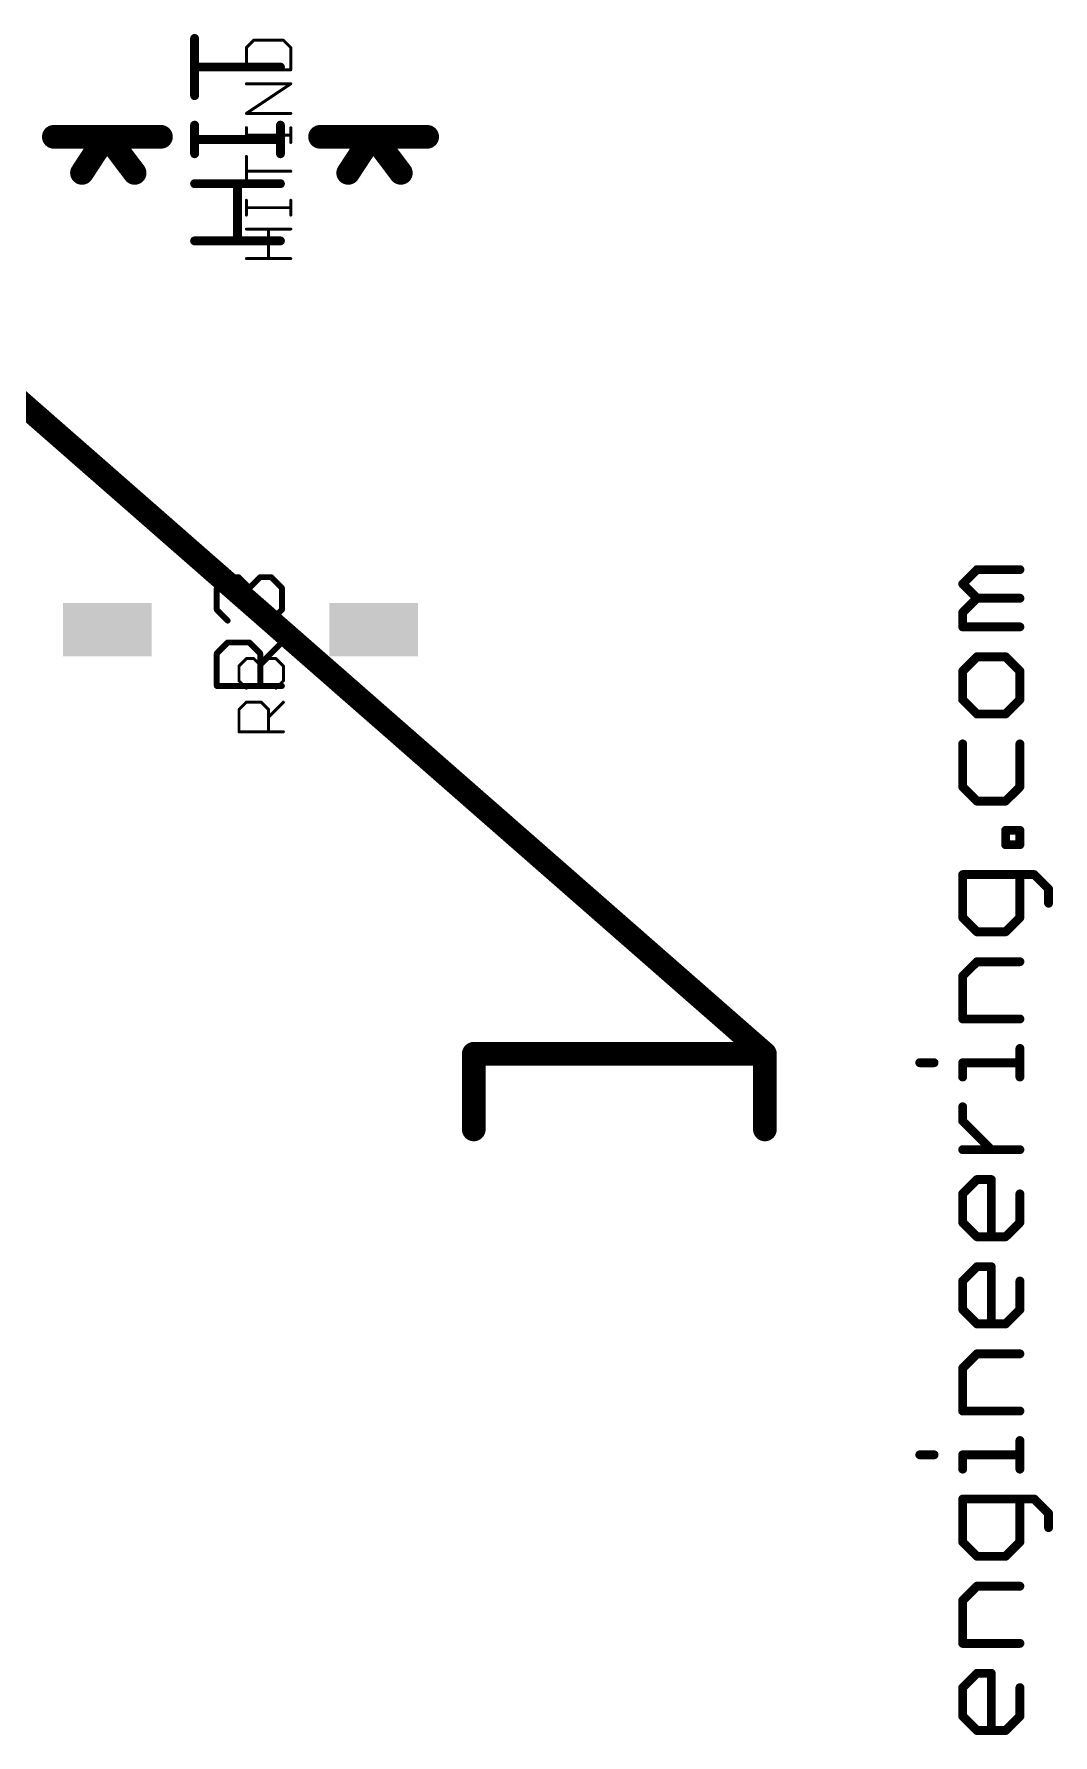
# Model space of a CAD drawing. Extents: x 0.1 to 37.8, y 0 to 44.
# Drawn here: x 29.09 to 37.84, y 28.86 to 43.47 of the extents above; entities that cross this region are included whole.
import ezdxf

# ---------------------------------------------------------------- set-up
doc = ezdxf.new("R2010")
doc.units = 0
for name, color, linetype in [('121', 253, 'CONTINUOUS'), ('21', 253, 'CONTINUOUS'), ('25', 253, 'CONTINUOUS')]:
    doc.layers.add(name, color=color, linetype=linetype)

# ---------------------------------------------------------------- blocks, each defined once
blk = doc.blocks.new('RECT')
blk.add_solid([(-0.5, -0.5), (0.5, -0.5), (-0.5, 0.5), (0.5, 0.5)])

msp = doc.modelspace()

# ---------------------------------------------------------------- linework, layer by layer
at = {"layer": '121'}
for points, const_width in [([(30.4667, 42.9415), (30.4667, 43.4329)], 0.0762), ([(31.2039, 43.1872), (30.4667, 43.1872)], 0.0762), ([(30.4667, 42.4425), (30.4667, 42.6883)], 0.0762), ([(31.2039, 42.4425), (31.2039, 42.6883)], 0.0762), ([(31.2039, 42.5654), (30.4667, 42.5654)], 0.0762), ([(30.4667, 42.1856), (31.2039, 42.1856)], 0.0762), ([(30.8353, 41.6941), (30.8353, 42.1856)], 0.0762), ([(31.2039, 41.6941), (30.4667, 41.6941)], 0.0762), ([(37.0624, 38.7475), (37.1853, 38.8704)], 0.0762), ([(37.1853, 38.8704), (37.5539, 38.8704)], 0.0762), ([(30.6573, 38.7123), (30.7505, 38.8056)], 0.0508), ([(30.6573, 38.5259), (30.6573, 38.7123)], 0.0508), ([(30.7505, 38.8056), (30.8438, 38.8056)], 0.0508), ([(30.8438, 38.8056), (30.937, 38.7123)], 0.0508), ([(30.937, 38.7123), (31.0302, 38.8056)], 0.0508), ([(30.937, 38.7123), (30.937, 38.6191)], 0.0508), ([(31.0302, 38.8056), (31.1234, 38.8056)], 0.0508), ([(31.1234, 38.8056), (31.2166, 38.7123)], 0.0508), ([(31.2166, 38.7123), (31.2166, 38.5259)], 0.0508), ([(37.1853, 38.6247), (37.0624, 38.7475)], 0.0762), ([(37.0624, 38.5018), (37.1853, 38.6247)], 0.0762), ([(37.1853, 38.6247), (37.5539, 38.6247)], 0.0762), ([(30.7505, 38.4327), (30.6573, 38.5259)], 0.0508), ([(31.2166, 38.5259), (31.1234, 38.4327)], 0.0508), ([(37.0624, 38.3789), (37.0624, 38.5018)], 0.0762), ([(37.5539, 38.3789), (37.0624, 38.3789)], 0.0762), ([(30.6573, 38.151), (30.7505, 38.2443)], 0.0508), ([(30.6573, 37.8714), (30.6573, 38.151)], 0.0508), ([(30.7505, 38.2443), (30.937, 38.2443)], 0.0508), ([(30.937, 38.2443), (31.0302, 38.151)], 0.0508), ([(31.0302, 38.0578), (31.2166, 38.2443)], 0.0508), ([(31.0302, 38.151), (31.0302, 37.8714)], 0.0508), ([(37.1853, 38.122), (37.0624, 37.9991)], 0.0762), ([(37.431, 38.122), (37.1853, 38.122)], 0.0762), ([(37.5539, 37.9991), (37.431, 38.122)], 0.0762), ([(37.0624, 37.9991), (37.0624, 37.7534)], 0.0762), ([(37.5539, 37.7534), (37.5539, 37.9991)], 0.0762), ([(31.2166, 37.8714), (30.6573, 37.8714)], 0.0508), ([(37.0624, 37.7534), (37.1853, 37.6305)], 0.0762), ([(37.431, 37.6305), (37.5539, 37.7534)], 0.0762), ([(37.1853, 37.6305), (37.431, 37.6305)], 0.0762), ([(37.0624, 37.3736), (37.0624, 37.005)], 0.0762), ([(37.5539, 37.005), (37.5539, 37.3736)], 0.0762), ([(37.0624, 37.005), (37.1853, 36.8821)], 0.0762), ([(37.431, 36.8821), (37.5539, 37.005)], 0.0762), ([(37.1853, 36.8821), (37.431, 36.8821)], 0.0762), ([(37.431, 36.5079), (37.431, 36.6308)], 0.0762), ([(37.431, 36.6308), (37.5539, 36.6308)], 0.0762), ([(37.5539, 36.5079), (37.431, 36.5079)], 0.0762), ([(37.5539, 36.6308), (37.5539, 36.5079)], 0.0762), ([(37.6768, 36.251), (37.0624, 36.251)], 0.0762), ([(37.0624, 36.251), (37.0624, 35.8824)], 0.0762), ([(37.5539, 35.8824), (37.5539, 36.251)], 0.0762), ([(37.7996, 36.1281), (37.6768, 36.251)], 0.0762), ([(37.7996, 36.0052), (37.7996, 36.1281)], 0.0762), ([(37.0624, 35.8824), (37.1853, 35.7595)], 0.0762), ([(37.1853, 35.7595), (37.431, 35.7595)], 0.0762), ([(37.431, 35.7595), (37.5539, 35.8824)], 0.0762), ([(37.0624, 35.3797), (37.1853, 35.5025)], 0.0762), ([(37.1853, 35.5025), (37.5539, 35.5025)], 0.0762), ([(37.0624, 35.0111), (37.0624, 35.3797)], 0.0762), ([(37.5539, 35.0111), (37.0624, 35.0111)], 0.0762), ([(37.5539, 34.5121), (37.5539, 34.7579)], 0.0762), ([(36.6938, 34.635), (36.8167, 34.635)], 0.0762), ([(37.0624, 34.5121), (37.0624, 34.635)], 0.0762), ([(37.0624, 34.635), (37.5539, 34.635)], 0.0762), ([(37.0624, 34.1342), (37.0624, 34.2571)], 0.0762), ([(37.3082, 33.8884), (37.0624, 34.1342)], 0.0762), ([(37.5539, 33.8884), (37.0624, 33.8884)], 0.0762), ([(37.0624, 33.5086), (37.1853, 33.6315)], 0.0762), ([(37.1853, 33.6315), (37.3082, 33.6315)], 0.0762), ([(37.3082, 33.6315), (37.3082, 33.14)], 0.0762), ([(37.0624, 33.2629), (37.0624, 33.5086)], 0.0762), ([(37.5539, 33.5086), (37.5539, 33.2629)], 0.0762), ([(37.1853, 33.14), (37.0624, 33.2629)], 0.0762), ([(37.431, 33.14), (37.1853, 33.14)], 0.0762), ([(37.5539, 33.2629), (37.431, 33.14)], 0.0762), ([(37.0624, 32.7602), (37.1853, 32.8831)], 0.0762), ([(37.1853, 32.8831), (37.3082, 32.8831)], 0.0762), ([(37.3082, 32.8831), (37.3082, 32.3916)], 0.0762), ([(37.0624, 32.5145), (37.0624, 32.7602)], 0.0762), ([(37.5539, 32.7602), (37.5539, 32.5145)], 0.0762), ([(37.1853, 32.3916), (37.0624, 32.5145)], 0.0762), ([(37.5539, 32.5145), (37.431, 32.3916)], 0.0762), ([(37.431, 32.3916), (37.1853, 32.3916)], 0.0762), ([(37.0624, 32.0118), (37.1853, 32.1347)], 0.0762), ([(37.1853, 32.1347), (37.5539, 32.1347)], 0.0762), ([(37.0624, 31.6432), (37.0624, 32.0118)], 0.0762), ([(37.5539, 31.6432), (37.0624, 31.6432)], 0.0762), ([(37.5539, 31.1443), (37.5539, 31.39)], 0.0762), ([(36.6938, 31.2671), (36.8167, 31.2671)], 0.0762), ([(37.0624, 31.1443), (37.0624, 31.2671)], 0.0762), ([(37.0624, 31.2671), (37.5539, 31.2671)], 0.0762), ([(37.6768, 30.8873), (37.0624, 30.8873)], 0.0762), ([(37.0624, 30.8873), (37.0624, 30.5187)], 0.0762), ([(37.5539, 30.5187), (37.5539, 30.8873)], 0.0762), ([(37.7996, 30.7645), (37.6768, 30.8873)], 0.0762), ([(37.7996, 30.6416), (37.7996, 30.7645)], 0.0762), ([(37.0624, 30.5187), (37.1853, 30.3958)], 0.0762), ([(37.431, 30.3958), (37.5539, 30.5187)], 0.0762), ([(37.1853, 30.3958), (37.431, 30.3958)], 0.0762), ([(37.0624, 30.016), (37.1853, 30.1389)], 0.0762), ([(37.1853, 30.1389), (37.5539, 30.1389)], 0.0762), ([(37.0624, 29.6474), (37.0624, 30.016)], 0.0762), ([(37.5539, 29.6474), (37.0624, 29.6474)], 0.0762), ([(37.0624, 29.2676), (37.1853, 29.3905)], 0.0762), ([(37.1853, 29.3905), (37.3082, 29.3905)], 0.0762), ([(37.3082, 29.3905), (37.3082, 28.899)], 0.0762), ([(37.0624, 29.0219), (37.0624, 29.2676)], 0.0762), ([(37.5539, 29.2676), (37.5539, 29.0219)], 0.0762), ([(37.1853, 28.899), (37.0624, 29.0219)], 0.0762), ([(37.431, 28.899), (37.1853, 28.899)], 0.0762), ([(37.5539, 29.0219), (37.431, 28.899)], 0.0762)]:
    msp.add_lwpolyline(points, dxfattribs=dict(at, const_width=const_width))
for points, const_width in [([(30.4857, 43.4329, 1), (30.4476, 43.4329)], 0.0381), ([(30.4667, 43.2063, 1), (30.4667, 43.1682)], 0.0381), ([(31.2039, 43.1682, 1), (31.2039, 43.2063)], 0.0381), ([(30.4476, 42.9415, 1), (30.4857, 42.9415)], 0.0381), ([(30.4857, 42.6883, 1), (30.4476, 42.6883)], 0.0381), ([(31.223, 42.6883, 1), (31.1849, 42.6883)], 0.0381), ([(30.4667, 42.5844, 1), (30.4667, 42.5463)], 0.0381), ([(31.2039, 42.5463, 1), (31.2039, 42.5844)], 0.0381), ([(30.4476, 42.4425, 1), (30.4857, 42.4425)], 0.0381), ([(31.1849, 42.4425, 1), (31.223, 42.4425)], 0.0381), ([(30.4667, 42.2046, 1), (30.4667, 42.1665)], 0.0381), ([(30.8543, 42.1856, 1), (30.8162, 42.1856)], 0.0381), ([(31.2039, 42.1665, 1), (31.2039, 42.2046)], 0.0381), ([(30.4667, 41.7131, 1), (30.4667, 41.675)], 0.0381), ([(30.8162, 41.6941, 1), (30.8543, 41.6941)], 0.0381), ([(31.2039, 41.675, 1), (31.2039, 41.7131)], 0.0381), ([(37.1853, 38.8895, 1), (37.1853, 38.8514)], 0.0381), ([(37.1988, 38.8569, 1), (37.1718, 38.8839)], 0.0381), ([(37.5539, 38.8514, 1), (37.5539, 38.8895)], 0.0381), ([(30.67, 38.7123, 1), (30.6446, 38.7123)], 0.0254), ([(30.6483, 38.7213, 1), (30.6663, 38.7034)], 0.0254), ([(30.7505, 38.8183, 1), (30.7505, 38.7929)], 0.0254), ([(30.7595, 38.7966, 1), (30.7416, 38.8145)], 0.0254), ([(30.8527, 38.8145, 1), (30.8348, 38.7966)], 0.0254), ([(30.8438, 38.7929, 1), (30.8438, 38.8183)], 0.0254), ([(30.9497, 38.7123, 1), (30.9243, 38.7123)], 0.0254), ([(30.928, 38.7213, 1), (30.9459, 38.7034)], 0.0254), ([(30.928, 38.7034, 1), (30.9459, 38.7213)], 0.0254), ([(31.0302, 38.8183, 1), (31.0302, 38.7929)], 0.0254), ([(31.0392, 38.7966, 1), (31.0212, 38.8145)], 0.0254), ([(31.1324, 38.8145, 1), (31.1144, 38.7966)], 0.0254), ([(31.1234, 38.7929, 1), (31.1234, 38.8183)], 0.0254), ([(31.2293, 38.7123, 1), (31.2039, 38.7123)], 0.0254), ([(31.2076, 38.7034, 1), (31.2256, 38.7213)], 0.0254), ([(37.0759, 38.761, 1), (37.0489, 38.7341)], 0.0381), ([(37.0489, 38.761, 1), (37.0759, 38.7341)], 0.0381), ([(30.9243, 38.6191, 1), (30.9497, 38.6191)], 0.0254), ([(37.1853, 38.6437, 1), (37.1853, 38.6056)], 0.0381), ([(37.1988, 38.6112, 1), (37.1718, 38.6381)], 0.0381), ([(37.1718, 38.6112, 1), (37.1988, 38.6381)], 0.0381), ([(37.5539, 38.6056, 1), (37.5539, 38.6437)], 0.0381), ([(30.6663, 38.5349, 1), (30.6483, 38.5169)], 0.0254), ([(30.6446, 38.5259, 1), (30.67, 38.5259)], 0.0254), ([(30.7416, 38.4237, 1), (30.7595, 38.4417)], 0.0254), ([(31.1144, 38.4417, 1), (31.1324, 38.4237)], 0.0254), ([(31.2039, 38.5259, 1), (31.2293, 38.5259)], 0.0254), ([(31.2256, 38.5169, 1), (31.2076, 38.5349)], 0.0254), ([(37.0815, 38.5018, 1), (37.0434, 38.5018)], 0.0381), ([(37.0489, 38.5153, 1), (37.0759, 38.4883)], 0.0381), ([(37.0624, 38.398, 1), (37.0624, 38.3599)], 0.0381), ([(37.0434, 38.3789, 1), (37.0815, 38.3789)], 0.0381), ([(37.5539, 38.3599, 1), (37.5539, 38.398)], 0.0381), ([(30.67, 38.151, 1), (30.6446, 38.151)], 0.0254), ([(30.6483, 38.16, 1), (30.6663, 38.1421)], 0.0254), ([(30.7505, 38.257, 1), (30.7505, 38.2315)], 0.0254), ([(30.7595, 38.2353, 1), (30.7416, 38.2532)], 0.0254), ([(30.9459, 38.2532, 1), (30.928, 38.2353)], 0.0254), ([(30.937, 38.2315, 1), (30.937, 38.257)], 0.0254), ([(31.0429, 38.151, 1), (31.0175, 38.151)], 0.0254), ([(31.0212, 38.1421, 1), (31.0392, 38.16)], 0.0254), ([(31.2256, 38.2353, 1), (31.2076, 38.2532)], 0.0254), ([(37.1853, 38.1411, 1), (37.1853, 38.103)], 0.0381), ([(37.1988, 38.1085, 1), (37.1718, 38.1355)], 0.0381), ([(37.4445, 38.1355, 1), (37.4176, 38.1085)], 0.0381), ([(37.431, 38.103, 1), (37.431, 38.1411)], 0.0381), ([(31.0212, 38.0668, 1), (31.0392, 38.0488)], 0.0254), ([(37.0815, 37.9991, 1), (37.0434, 37.9991)], 0.0381), ([(37.0489, 38.0126, 1), (37.0759, 37.9857)], 0.0381), ([(37.5729, 37.9991, 1), (37.5348, 37.9991)], 0.0381), ([(37.5404, 37.9857, 1), (37.5674, 38.0126)], 0.0381), ([(30.6573, 37.8841, 1), (30.6573, 37.8587)], 0.0254), ([(30.6446, 37.8714, 1), (30.67, 37.8714)], 0.0254), ([(31.0175, 37.8714, 1), (31.0429, 37.8714)], 0.0254), ([(31.2166, 37.8587, 1), (31.2166, 37.8841)], 0.0254), ([(37.0759, 37.7669, 1), (37.0489, 37.7399)], 0.0381), ([(37.0434, 37.7534, 1), (37.0815, 37.7534)], 0.0381), ([(37.5348, 37.7534, 1), (37.5729, 37.7534)], 0.0381), ([(37.5674, 37.7399, 1), (37.5404, 37.7669)], 0.0381), ([(37.1853, 37.6496, 1), (37.1853, 37.6115)], 0.0381), ([(37.1718, 37.617, 1), (37.1988, 37.644)], 0.0381), ([(37.4176, 37.644, 1), (37.4445, 37.617)], 0.0381), ([(37.431, 37.6115, 1), (37.431, 37.6496)], 0.0381), ([(37.0815, 37.3736, 1), (37.0434, 37.3736)], 0.0381), ([(37.5729, 37.3736, 1), (37.5348, 37.3736)], 0.0381), ([(37.0759, 37.0184, 1), (37.0489, 36.9915)], 0.0381), ([(37.0434, 37.005, 1), (37.0815, 37.005)], 0.0381), ([(37.5348, 37.005, 1), (37.5729, 37.005)], 0.0381), ([(37.5674, 36.9915, 1), (37.5404, 37.0184)], 0.0381), ([(37.1853, 36.9012, 1), (37.1853, 36.8631)], 0.0381), ([(37.1718, 36.8686, 1), (37.1988, 36.8956)], 0.0381), ([(37.4176, 36.8956, 1), (37.4445, 36.8686)], 0.0381), ([(37.431, 36.8631, 1), (37.431, 36.9012)], 0.0381), ([(37.4501, 36.6308, 1), (37.412, 36.6308)], 0.0381), ([(37.431, 36.6498, 1), (37.431, 36.6117)], 0.0381), ([(37.431, 36.5269, 1), (37.431, 36.4888)], 0.0381), ([(37.412, 36.5079, 1), (37.4501, 36.5079)], 0.0381), ([(37.5729, 36.6308, 1), (37.5348, 36.6308)], 0.0381), ([(37.5348, 36.5079, 1), (37.5729, 36.5079)], 0.0381), ([(37.5539, 36.6117, 1), (37.5539, 36.6498)], 0.0381), ([(37.5539, 36.4888, 1), (37.5539, 36.5269)], 0.0381), ([(37.0624, 36.27, 1), (37.0624, 36.2319)], 0.0381), ([(37.0815, 36.251, 1), (37.0434, 36.251)], 0.0381), ([(37.5729, 36.251, 1), (37.5348, 36.251)], 0.0381), ([(37.6902, 36.2644, 1), (37.6633, 36.2375)], 0.0381), ([(37.6768, 36.2319, 1), (37.6768, 36.27)], 0.0381), ([(37.8187, 36.1281, 1), (37.7806, 36.1281)], 0.0381), ([(37.7862, 36.1146, 1), (37.8131, 36.1416)], 0.0381), ([(37.7806, 36.0052, 1), (37.8187, 36.0052)], 0.0381), ([(37.0759, 35.8958, 1), (37.0489, 35.8689)], 0.0381), ([(37.0434, 35.8824, 1), (37.0815, 35.8824)], 0.0381), ([(37.1853, 35.7785, 1), (37.1853, 35.7404)], 0.0381), ([(37.431, 35.7404, 1), (37.431, 35.7785)], 0.0381), ([(37.5348, 35.8824, 1), (37.5729, 35.8824)], 0.0381), ([(37.5674, 35.8689, 1), (37.5404, 35.8958)], 0.0381), ([(37.1718, 35.746, 1), (37.1988, 35.773)], 0.0381), ([(37.4176, 35.773, 1), (37.4445, 35.746)], 0.0381), ([(37.1853, 35.5216, 1), (37.1853, 35.4835)], 0.0381), ([(37.1988, 35.4891, 1), (37.1718, 35.516)], 0.0381), ([(37.5539, 35.4835, 1), (37.5539, 35.5216)], 0.0381), ([(37.0815, 35.3797, 1), (37.0434, 35.3797)], 0.0381), ([(37.0489, 35.3931, 1), (37.0759, 35.3662)], 0.0381), ([(37.0624, 35.0301, 1), (37.0624, 34.992)], 0.0381), ([(37.0434, 35.0111, 1), (37.0815, 35.0111)], 0.0381), ([(37.5539, 34.992, 1), (37.5539, 35.0301)], 0.0381), ([(37.5729, 34.7579, 1), (37.5348, 34.7579)], 0.0381), ([(36.6938, 34.654, 1), (36.6938, 34.6159)], 0.0381), ([(36.8167, 34.6159, 1), (36.8167, 34.654)], 0.0381), ([(37.0815, 34.635, 1), (37.0434, 34.635)], 0.0381), ([(37.0624, 34.654, 1), (37.0624, 34.6159)], 0.0381), ([(37.5539, 34.6159, 1), (37.5539, 34.654)], 0.0381), ([(37.0434, 34.5121, 1), (37.0815, 34.5121)], 0.0381), ([(37.5348, 34.5121, 1), (37.5729, 34.5121)], 0.0381), ([(37.0815, 34.2571, 1), (37.0434, 34.2571)], 0.0381), ([(37.0759, 34.1477, 1), (37.0489, 34.1207)], 0.0381), ([(37.0434, 34.1342, 1), (37.0815, 34.1342)], 0.0381), ([(37.0624, 33.9075, 1), (37.0624, 33.8694)], 0.0381), ([(37.2947, 33.875, 1), (37.3216, 33.9019)], 0.0381), ([(37.5539, 33.8694, 1), (37.5539, 33.9075)], 0.0381), ([(37.1853, 33.6506, 1), (37.1853, 33.6125)], 0.0381), ([(37.1988, 33.618, 1), (37.1718, 33.645)], 0.0381), ([(37.3272, 33.6315, 1), (37.2891, 33.6315)], 0.0381), ([(37.3082, 33.6125, 1), (37.3082, 33.6506)], 0.0381), ([(37.0815, 33.5086, 1), (37.0434, 33.5086)], 0.0381), ([(37.0489, 33.5221, 1), (37.0759, 33.4952)], 0.0381), ([(37.5729, 33.5086, 1), (37.5348, 33.5086)], 0.0381), ([(37.0759, 33.2764, 1), (37.0489, 33.2494)], 0.0381), ([(37.0434, 33.2629, 1), (37.0815, 33.2629)], 0.0381), ([(37.1853, 33.1591, 1), (37.1853, 33.121)], 0.0381), ([(37.1718, 33.1266, 1), (37.1988, 33.1535)], 0.0381), ([(37.4176, 33.1535, 1), (37.4445, 33.1266)], 0.0381), ([(37.431, 33.121, 1), (37.431, 33.1591)], 0.0381), ([(37.5348, 33.2629, 1), (37.5729, 33.2629)], 0.0381), ([(37.5674, 33.2494, 1), (37.5404, 33.2764)], 0.0381), ([(37.2891, 33.14, 1), (37.3272, 33.14)], 0.0381), ([(37.1853, 32.9021, 1), (37.1853, 32.864)], 0.0381), ([(37.1988, 32.8696, 1), (37.1718, 32.8966)], 0.0381), ([(37.3272, 32.8831, 1), (37.2891, 32.8831)], 0.0381), ([(37.3082, 32.864, 1), (37.3082, 32.9021)], 0.0381), ([(37.0815, 32.7602, 1), (37.0434, 32.7602)], 0.0381), ([(37.0489, 32.7737, 1), (37.0759, 32.7468)], 0.0381), ([(37.5729, 32.7602, 1), (37.5348, 32.7602)], 0.0381), ([(37.0759, 32.528, 1), (37.0489, 32.501)], 0.0381), ([(37.0434, 32.5145, 1), (37.0815, 32.5145)], 0.0381), ([(37.5348, 32.5145, 1), (37.5729, 32.5145)], 0.0381), ([(37.5674, 32.501, 1), (37.5404, 32.528)], 0.0381), ([(37.1853, 32.4107, 1), (37.1853, 32.3726)], 0.0381), ([(37.1718, 32.3781, 1), (37.1988, 32.4051)], 0.0381), ([(37.2891, 32.3916, 1), (37.3272, 32.3916)], 0.0381), ([(37.4176, 32.4051, 1), (37.4445, 32.3781)], 0.0381), ([(37.431, 32.3726, 1), (37.431, 32.4107)], 0.0381), ([(37.1853, 32.1537, 1), (37.1853, 32.1156)], 0.0381), ([(37.1988, 32.1212, 1), (37.1718, 32.1482)], 0.0381), ([(37.5539, 32.1156, 1), (37.5539, 32.1537)], 0.0381), ([(37.0815, 32.0118, 1), (37.0434, 32.0118)], 0.0381), ([(37.0489, 32.0253, 1), (37.0759, 31.9983)], 0.0381), ([(37.0624, 31.6622, 1), (37.0624, 31.6241)], 0.0381), ([(37.0434, 31.6432, 1), (37.0815, 31.6432)], 0.0381), ([(37.5539, 31.6241, 1), (37.5539, 31.6622)], 0.0381), ([(37.5729, 31.39, 1), (37.5348, 31.39)], 0.0381), ([(36.6938, 31.2862, 1), (36.6938, 31.2481)], 0.0381), ([(36.8167, 31.2481, 1), (36.8167, 31.2862)], 0.0381), ([(37.0624, 31.2862, 1), (37.0624, 31.2481)], 0.0381), ([(37.0815, 31.2671, 1), (37.0434, 31.2671)], 0.0381), ([(37.5539, 31.2481, 1), (37.5539, 31.2862)], 0.0381), ([(37.0434, 31.1443, 1), (37.0815, 31.1443)], 0.0381), ([(37.5348, 31.1443, 1), (37.5729, 31.1443)], 0.0381), ([(37.0624, 30.9064, 1), (37.0624, 30.8683)], 0.0381), ([(37.0815, 30.8873, 1), (37.0434, 30.8873)], 0.0381), ([(37.5729, 30.8873, 1), (37.5348, 30.8873)], 0.0381), ([(37.6902, 30.9008, 1), (37.6633, 30.8739)], 0.0381), ([(37.6768, 30.8683, 1), (37.6768, 30.9064)], 0.0381), ([(37.8187, 30.7645, 1), (37.7806, 30.7645)], 0.0381), ([(37.7862, 30.751, 1), (37.8131, 30.7779)], 0.0381), ([(37.0759, 30.5322, 1), (37.0489, 30.5052)], 0.0381), ([(37.0434, 30.5187, 1), (37.0815, 30.5187)], 0.0381), ([(37.5348, 30.5187, 1), (37.5729, 30.5187)], 0.0381), ([(37.5674, 30.5052, 1), (37.5404, 30.5322)], 0.0381), ([(37.7806, 30.6416, 1), (37.8187, 30.6416)], 0.0381), ([(37.1853, 30.4149, 1), (37.1853, 30.3768)], 0.0381), ([(37.1718, 30.3824, 1), (37.1988, 30.4093)], 0.0381), ([(37.4176, 30.4093, 1), (37.4445, 30.3824)], 0.0381), ([(37.431, 30.3768, 1), (37.431, 30.4149)], 0.0381), ([(37.1853, 30.158, 1), (37.1853, 30.1199)], 0.0381), ([(37.1988, 30.1254, 1), (37.1718, 30.1524)], 0.0381), ([(37.5539, 30.1199, 1), (37.5539, 30.158)], 0.0381), ([(37.0815, 30.016, 1), (37.0434, 30.016)], 0.0381), ([(37.0489, 30.0295, 1), (37.0759, 30.0026)], 0.0381), ([(37.0624, 29.6665, 1), (37.0624, 29.6284)], 0.0381), ([(37.0434, 29.6474, 1), (37.0815, 29.6474)], 0.0381), ([(37.5539, 29.6284, 1), (37.5539, 29.6665)], 0.0381), ([(37.1853, 29.4095, 1), (37.1853, 29.3714)], 0.0381), ([(37.1988, 29.377, 1), (37.1718, 29.404)], 0.0381), ([(37.3272, 29.3905, 1), (37.2891, 29.3905)], 0.0381), ([(37.3082, 29.3714, 1), (37.3082, 29.4095)], 0.0381), ([(37.0815, 29.2676, 1), (37.0434, 29.2676)], 0.0381), ([(37.0489, 29.2811, 1), (37.0759, 29.2541)], 0.0381), ([(37.5729, 29.2676, 1), (37.5348, 29.2676)], 0.0381), ([(37.0759, 29.0353, 1), (37.0489, 29.0084)], 0.0381), ([(37.0434, 29.0219, 1), (37.0815, 29.0219)], 0.0381), ([(37.1853, 28.9181, 1), (37.1853, 28.88)], 0.0381), ([(37.1718, 28.8855, 1), (37.1988, 28.9125)], 0.0381), ([(37.4176, 28.9125, 1), (37.4445, 28.8855)], 0.0381), ([(37.431, 28.88, 1), (37.431, 28.9181)], 0.0381), ([(37.5348, 29.0219, 1), (37.5729, 29.0219)], 0.0381), ([(37.5674, 29.0084, 1), (37.5404, 29.0353)], 0.0381), ([(37.2891, 28.899, 1), (37.3272, 28.899)], 0.0381)]:
    msp.add_lwpolyline(points, format="xyb", dxfattribs=dict(at, const_width=const_width))
at = {"layer": '21', "const_width": 0.2032}
for points in [[(29.258, 42.588), (29.718, 42.588)], [(29.6926, 42.5726), (29.4996, 42.278)], [(30.178, 42.588), (29.718, 42.588)], [(29.718, 42.588), (29.9518, 42.278)], [(31.544, 42.588), (32.004, 42.588)], [(31.9786, 42.5726), (31.7856, 42.278)], [(32.464, 42.588), (32.004, 42.588)], [(32.004, 42.588), (32.2378, 42.278)], [(35.364, 34.712), (28.114, 41.062)], [(35.364, 34.712), (32.864, 34.712)], [(32.864, 34.712), (32.864, 34.062)], [(35.364, 34.062), (35.364, 34.712)]]:
    msp.add_lwpolyline(points, dxfattribs=at)
at = {"layer": '21', "const_width": 0.1016}
for points in [[(29.258, 42.6388, 1), (29.258, 42.5372)], [(29.7351, 42.5448, 1), (29.6501, 42.6004)], [(29.718, 42.6388, 1), (29.718, 42.5372)], [(29.7586, 42.6186, 1), (29.6774, 42.5574)], [(29.718, 42.5372, 1), (29.718, 42.6388)], [(30.178, 42.5372, 1), (30.178, 42.6388)], [(31.544, 42.6388, 1), (31.544, 42.5372)], [(32.0211, 42.5448, 1), (31.9361, 42.6004)], [(32.004, 42.6388, 1), (32.004, 42.5372)], [(32.0446, 42.6186, 1), (31.9634, 42.5574)], [(32.004, 42.5372, 1), (32.004, 42.6388)], [(32.464, 42.5372, 1), (32.464, 42.6388)], [(29.4571, 42.3058, 1), (29.5421, 42.2502)], [(29.9112, 42.2474, 1), (29.9924, 42.3086)], [(31.7431, 42.3058, 1), (31.8281, 42.2502)], [(32.1972, 42.2474, 1), (32.2784, 42.3086)], [(32.864, 34.7628, 1), (32.864, 34.6612)], [(32.9148, 34.712, 1), (32.8132, 34.712)], [(35.4148, 34.712, 1), (35.3132, 34.712)], [(35.3305, 34.6738, 1), (35.3975, 34.7502)], [(35.364, 34.6612, 1), (35.364, 34.7628)], [(32.8132, 34.062, 1), (32.9148, 34.062)], [(35.3132, 34.062, 1), (35.4148, 34.062)]]:
    msp.add_lwpolyline(points, format="xyb", dxfattribs=at)
at = {"layer": '25', "const_width": 0.0254}
for points in [[(30.975, 43.4175), (30.9115, 43.3539)], [(31.2292, 43.4175), (30.975, 43.4175)], [(31.2928, 43.3539), (31.2292, 43.4175)], [(30.9115, 43.3539), (30.9115, 43.1633)], [(31.2928, 43.1633), (31.2928, 43.3539)], [(30.9115, 43.1633), (31.2928, 43.1633)], [(30.9115, 42.7891), (31.2928, 43.0433)], [(31.2928, 43.0433), (30.9115, 43.0433)], [(31.2928, 42.7891), (30.9115, 42.7891)], [(30.9115, 42.5396), (30.9115, 42.6667)], [(31.2928, 42.5396), (31.2928, 42.6667)], [(31.2928, 42.6031), (30.9115, 42.6031)], [(30.9115, 42.1654), (30.9115, 42.4196)], [(31.2928, 42.2925), (30.9115, 42.2925)], [(30.9115, 41.9159), (30.9115, 42.043)], [(31.2928, 41.9795), (30.9115, 41.9795)], [(31.2928, 41.9159), (31.2928, 42.043)], [(30.9115, 41.7959), (31.2928, 41.7959)], [(31.1021, 41.5417), (31.1021, 41.7959)], [(31.2928, 41.5417), (30.9115, 41.5417)], [(30.848, 38.0426), (30.9115, 38.1061)], [(30.848, 37.9155), (30.848, 38.0426)], [(30.9115, 38.1061), (30.9751, 38.1061)], [(30.9751, 38.1061), (31.0386, 38.0426)], [(31.0386, 38.0426), (31.1022, 38.1061)], [(31.0386, 38.0426), (31.0386, 37.979)], [(31.1022, 38.1061), (31.1657, 38.1061)], [(31.1657, 38.1061), (31.2293, 38.0426)], [(31.2293, 38.0426), (31.2293, 37.9155)], [(30.9115, 37.8519), (30.848, 37.9155)], [(31.2293, 37.9155), (31.1657, 37.8519)], [(30.848, 37.6684), (30.9115, 37.7319)], [(30.9115, 37.7319), (31.0386, 37.7319)], [(31.0386, 37.7319), (31.1022, 37.6684)], [(31.1022, 37.6048), (31.2293, 37.7319)], [(30.848, 37.4777), (30.848, 37.6684)], [(31.1022, 37.6684), (31.1022, 37.4777)], [(31.2293, 37.4777), (30.848, 37.4777)]]:
    msp.add_lwpolyline(points, dxfattribs=at)
at = {"layer": '25', "const_width": 0.0127}
for points in [[(30.975, 43.4238, 1), (30.975, 43.4111)], [(30.9795, 43.413, 1), (30.9705, 43.422)], [(31.2337, 43.422, 1), (31.2248, 43.413)], [(31.2292, 43.4111, 1), (31.2292, 43.4238)], [(30.9178, 43.3539, 1), (30.9051, 43.3539)], [(30.907, 43.3584, 1), (30.916, 43.3494)], [(31.2992, 43.3539, 1), (31.2864, 43.3539)], [(31.2883, 43.3494, 1), (31.2973, 43.3584)], [(30.9115, 43.1696, 1), (30.9115, 43.1569)], [(30.9051, 43.1633, 1), (30.9178, 43.1633)], [(31.2864, 43.1633, 1), (31.2992, 43.1633)], [(31.2928, 43.1569, 1), (31.2928, 43.1696)], [(30.9115, 43.0496, 1), (30.9115, 43.0369)], [(31.2963, 43.038, 1), (31.2893, 43.0486)], [(31.2928, 43.0369, 1), (31.2928, 43.0496)], [(30.9115, 42.7954, 1), (30.9115, 42.7827)], [(30.908, 42.7943, 1), (30.915, 42.7838)], [(30.9178, 42.6667, 1), (30.9051, 42.6667)], [(31.2992, 42.6667, 1), (31.2864, 42.6667)], [(31.2928, 42.7827, 1), (31.2928, 42.7954)], [(30.9115, 42.6095, 1), (30.9115, 42.5968)], [(30.9051, 42.5396, 1), (30.9178, 42.5396)], [(31.2864, 42.5396, 1), (31.2992, 42.5396)], [(31.2928, 42.5968, 1), (31.2928, 42.6095)], [(30.9178, 42.4196, 1), (30.9051, 42.4196)], [(30.9115, 42.2988, 1), (30.9115, 42.2861)], [(31.2928, 42.2861, 1), (31.2928, 42.2988)], [(30.9051, 42.1654, 1), (30.9178, 42.1654)], [(30.9178, 42.043, 1), (30.9051, 42.043)], [(30.9115, 41.9858, 1), (30.9115, 41.9731)], [(31.2992, 42.043, 1), (31.2864, 42.043)], [(31.2928, 41.9731, 1), (31.2928, 41.9858)], [(30.9051, 41.9159, 1), (30.9178, 41.9159)], [(30.9115, 41.8023, 1), (30.9115, 41.7896)], [(31.1085, 41.7959, 1), (31.0958, 41.7959)], [(31.2864, 41.9159, 1), (31.2992, 41.9159)], [(31.2928, 41.7896, 1), (31.2928, 41.8023)], [(30.9115, 41.548, 1), (30.9115, 41.5354)], [(31.0958, 41.5417, 1), (31.1085, 41.5417)], [(31.2928, 41.5354, 1), (31.2928, 41.548)], [(30.8543, 38.0426, 1), (30.8416, 38.0426)], [(30.8435, 38.0471, 1), (30.8525, 38.0381)], [(30.9115, 38.1125, 1), (30.9115, 38.0998)], [(30.916, 38.1016, 1), (30.907, 38.1106)], [(30.9796, 38.1106, 1), (30.9706, 38.1016)], [(30.9751, 38.0998, 1), (30.9751, 38.1125)], [(31.045, 38.0426, 1), (31.0323, 38.0426)], [(31.0341, 38.0471, 1), (31.0431, 38.0381)], [(31.0341, 38.0381, 1), (31.0431, 38.0471)], [(31.1022, 38.1125, 1), (31.1022, 38.0998)], [(31.1067, 38.1016, 1), (31.0977, 38.1106)], [(31.1702, 38.1106, 1), (31.1613, 38.1016)], [(31.1657, 38.0998, 1), (31.1657, 38.1125)], [(31.2357, 38.0426, 1), (31.223, 38.0426)], [(31.2248, 38.0381, 1), (31.2338, 38.0471)], [(30.8416, 37.9155, 1), (30.8543, 37.9155)], [(30.8525, 37.9199, 1), (30.8435, 37.911)], [(30.907, 37.8474, 1), (30.916, 37.8564)], [(31.0323, 37.979, 1), (31.045, 37.979)], [(31.1613, 37.8564, 1), (31.1702, 37.8474)], [(31.223, 37.9155, 1), (31.2357, 37.9155)], [(31.2338, 37.911, 1), (31.2248, 37.9199)], [(30.9115, 37.7383, 1), (30.9115, 37.7256)], [(30.916, 37.7274, 1), (30.907, 37.7364)], [(31.0431, 37.7364, 1), (31.0341, 37.7274)], [(31.0386, 37.7256, 1), (31.0386, 37.7383)], [(31.2338, 37.7274, 1), (31.2248, 37.7364)], [(30.8543, 37.6684, 1), (30.8416, 37.6684)], [(30.8435, 37.6729, 1), (30.8525, 37.6639)], [(31.1085, 37.6684, 1), (31.0958, 37.6684)], [(31.0977, 37.6093, 1), (31.1067, 37.6003)], [(31.0977, 37.6639, 1), (31.1067, 37.6729)], [(30.8416, 37.4777, 1), (30.8543, 37.4777)], [(30.848, 37.484, 1), (30.848, 37.4714)], [(31.0958, 37.4777, 1), (31.1085, 37.4777)], [(31.2293, 37.4714, 1), (31.2293, 37.484)]]:
    msp.add_lwpolyline(points, format="xyb", dxfattribs=at)

# ---------------------------------------------------------------- block references
at = {"layer": '21', "xscale": 0.4572, "yscale": 0.762, "rotation": 90}
for p in [(29.718, 38.354), (32.004, 38.354)]:
    msp.add_blockref('RECT', p, dxfattribs=at)

doc.saveas('drawing.dxf')
